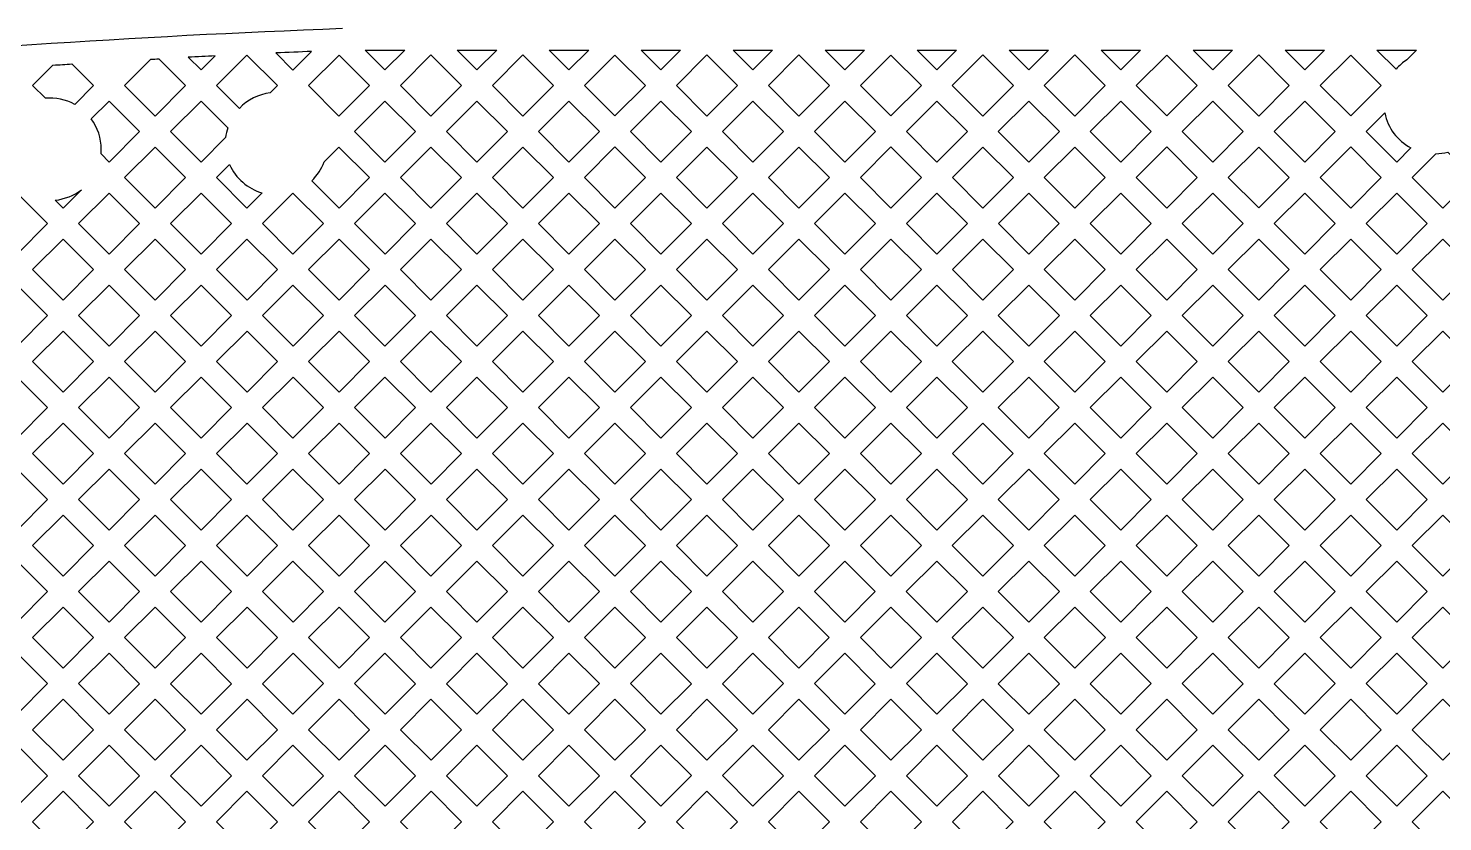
# Model space of a CAD drawing. Extents: x 3103 to 3424, y -52 to 175.
# Drawn here: x 3191.913 to 3196.829, y 44.675 to 47.432 of the extents above; entities that cross this region are included whole.
import ezdxf

# ---------------------------------------------------------------- set-up
doc = ezdxf.new("R2010")
doc.units = 0
doc.layers.add('gbr-dxf_layer0', color=7, linetype='Continuous')
doc.layers.add('備註', color=1, linetype='Continuous', lineweight=5)

msp = doc.modelspace()

# ---------------------------------------------------------------- linework, layer by layer
at = {"layer": 'gbr-dxf_layer0'}
for p, q in [((3193.0836, 47.3555), (3193.2209, 47.3555)), ((3193.4034, 47.3555), (3193.5407, 47.3555)), ((3193.7231, 47.3555), (3193.8605, 47.3555)), ((3194.0427, 47.3555), (3194.18, 47.3555)), ((3194.3625, 47.3555), (3194.4998, 47.3555)), ((3194.6823, 47.3555), (3194.8196, 47.3555)), ((3195.0018, 47.3555), (3195.1391, 47.3555)), ((3195.3216, 47.3555), (3195.4589, 47.3555)), ((3195.6414, 47.3555), (3195.7787, 47.3555)), ((3195.9609, 47.3555), (3196.0982, 47.3555)), ((3196.2807, 47.3555), (3196.418, 47.3555)), ((3196.6002, 47.3555), (3196.7376, 47.3555))]:
    msp.add_line(p, q, dxfattribs=at)
at = {"layer": 'gbr-dxf_layer0', "linetype": 'Continuous'}
for points in [[(3208.9481, 47.5335), (3193.0032, 47.5335, 0.034711), (3187.7407, 46.9666), (3187.2288, 46.8407)], [(3187.7629, 46.8672, -0.005971), (3188.6594, 47.0162, -0.144511), (3188.6808, 47.0133, -0.142764), (3188.7001, 47.0223, -0.028419), (3193.0044, 47.4316)], [(3196.7376, 47.3555), (3196.7046, 47.3225, 0.071685), (3196.6665, 47.2892), (3196.6002, 47.3555)]]:
    msp.add_lwpolyline(points, format="xyb", dxfattribs=at)
for points in [[(3192.8971, 47.3511), (3192.8326, 47.2867), (3192.7734, 47.3459)], [(3193.2209, 47.3555), (3193.1523, 47.2868), (3193.0836, 47.3555)], [(3193.5407, 47.3555), (3193.472, 47.2868), (3193.4034, 47.3555)], [(3193.8605, 47.3555), (3193.7918, 47.2868), (3193.7231, 47.3555)], [(3194.18, 47.3555), (3194.1114, 47.2868), (3194.0427, 47.3555)], [(3194.4998, 47.3555), (3194.4311, 47.2868), (3194.3625, 47.3555)], [(3194.8196, 47.3555), (3194.7509, 47.2868), (3194.6823, 47.3555)], [(3195.1391, 47.3555), (3195.0705, 47.2868), (3195.0018, 47.3555)], [(3195.4589, 47.3555), (3195.3902, 47.2868), (3195.3216, 47.3555)], [(3195.7787, 47.3555), (3195.71, 47.2868), (3195.6414, 47.3555)], [(3196.0982, 47.3555), (3196.0296, 47.2868), (3195.9609, 47.3555)], [(3196.418, 47.3555), (3196.3493, 47.2868), (3196.2807, 47.3555)], [(3192.5621, 47.3359), (3192.5129, 47.2868), (3192.4685, 47.3312)], [(3192.097, 46.8708), (3192.0334, 46.8072), (3192.006, 46.8346)]]:
    msp.add_lwpolyline(points, dxfattribs=at)
for points in [[(3191.9275, 47.2329), (3191.9983, 47.3037, -0.000473), (3192.0643, 47.3079), (3192.1393, 47.2329), (3192.0738, 47.1674, 0.149745), (3191.9718, 47.1886)], [(3192.247, 47.2329), (3192.3383, 47.3241, -0.000274), (3192.3663, 47.3257), (3192.4591, 47.2329), (3192.353, 47.1269)], [(3192.5668, 47.2329), (3192.6727, 47.3388), (3192.7787, 47.2328), (3192.753, 47.2071, 0.173028), (3192.6462, 47.1535)], [(3192.1313, 47.1172), (3192.1931, 47.179), (3192.2992, 47.073), (3192.1933, 46.9671), (3192.1653, 46.9951, 0.023351), (3192.1661, 47.0115, 0.160429)], [(3192.4069, 47.073), (3192.5129, 47.179), (3192.6058, 47.0862, 0.049028), (3192.5982, 47.0523), (3192.5129, 46.967)], [(3196.563, 47.0731), (3196.6272, 47.1374, 0.223606), (3196.7181, 47.0162), (3196.669, 46.9671)], [(3192.8976, 46.9021, 0.112114), (3192.941, 46.9678), (3192.9924, 47.0191), (3193.0984, 46.9131), (3192.9925, 46.8072)], [(3196.7229, 46.9132), (3196.8052, 46.9956, 0.058902), (3196.8465, 47.0014), (3196.9348, 46.9131), (3196.8289, 46.8072)], [(3192.5668, 46.9131), (3192.6122, 46.9585, 0.221403), (3192.7253, 46.8598), (3192.6727, 46.8072)]]:
    msp.add_lwpolyline(points, format="xyb", close=True, dxfattribs=at)
for points in [[(3192.8865, 47.2328), (3192.9925, 47.3388), (3193.0984, 47.2329), (3192.9924, 47.1269)], [(3193.2061, 47.2329), (3193.3121, 47.3389), (3193.4182, 47.2329), (3193.3121, 47.1269)], [(3193.5259, 47.2329), (3193.6319, 47.3389), (3193.7379, 47.2329), (3193.6319, 47.1269)], [(3193.8457, 47.2329), (3193.9516, 47.3388), (3194.0575, 47.2329), (3193.9516, 47.127)], [(3194.1652, 47.2329), (3194.2712, 47.3389), (3194.3773, 47.2329), (3194.2712, 47.1269)], [(3194.485, 47.2329), (3194.591, 47.3389), (3194.697, 47.2329), (3194.591, 47.1269)], [(3194.8048, 47.2329), (3194.9107, 47.3388), (3195.0166, 47.2329), (3194.9107, 47.127)], [(3195.1243, 47.2329), (3195.2303, 47.3389), (3195.3364, 47.2329), (3195.2303, 47.1269)], [(3195.4441, 47.2329), (3195.5501, 47.3389), (3195.6561, 47.2329), (3195.5501, 47.1269)], [(3195.7639, 47.2329), (3195.8698, 47.3388), (3195.9757, 47.2329), (3195.8698, 47.127)], [(3196.0834, 47.2329), (3196.1895, 47.3389), (3196.2955, 47.2329), (3196.1895, 47.1269)], [(3196.4032, 47.2329), (3196.5091, 47.3388), (3196.615, 47.2329), (3196.5091, 47.127)], [(3193.0462, 47.073), (3193.1523, 47.179), (3193.2583, 47.073), (3193.1523, 46.967)], [(3193.366, 47.073), (3193.472, 47.179), (3193.578, 47.073), (3193.472, 46.967)], [(3193.6858, 47.073), (3193.7918, 47.179), (3193.8977, 47.0731), (3193.7917, 46.9671)], [(3194.0055, 47.0731), (3194.1114, 47.179), (3194.2174, 47.073), (3194.1115, 46.9671)], [(3194.3251, 47.073), (3194.4311, 47.179), (3194.5372, 47.073), (3194.4311, 46.967)], [(3194.6449, 47.073), (3194.7509, 47.179), (3194.8568, 47.0731), (3194.7508, 46.9671)], [(3194.9646, 47.0731), (3195.0705, 47.179), (3195.1765, 47.073), (3195.0706, 46.9671)], [(3195.2842, 47.073), (3195.3902, 47.179), (3195.4963, 47.073), (3195.3902, 46.967)], [(3195.604, 47.073), (3195.71, 47.179), (3195.8159, 47.0731), (3195.7099, 46.9671)], [(3195.9237, 47.0731), (3196.0296, 47.179), (3196.1356, 47.073), (3196.0297, 46.9671)], [(3196.2433, 47.073), (3196.3494, 47.179), (3196.4552, 47.0731), (3196.3492, 46.9671)], [(3192.2472, 46.9132), (3192.353, 47.0191), (3192.459, 46.9131), (3192.3532, 46.8072)], [(3193.2061, 46.9131), (3193.3121, 47.0191), (3193.4182, 46.9131), (3193.3122, 46.8071)], [(3193.5259, 46.9131), (3193.6319, 47.0191), (3193.7378, 46.9132), (3193.6318, 46.8072)], [(3193.8456, 46.9132), (3193.9516, 47.0193), (3194.0576, 46.9132), (3193.9516, 46.8072)], [(3194.1654, 46.9132), (3194.2712, 47.0191), (3194.3773, 46.9131), (3194.2714, 46.8072)], [(3194.485, 46.9131), (3194.591, 47.0191), (3194.6969, 46.9132), (3194.5909, 46.8072)], [(3194.8047, 46.9132), (3194.9107, 47.0193), (3195.0167, 46.9132), (3194.9107, 46.8072)], [(3195.1245, 46.9132), (3195.2303, 47.0191), (3195.3364, 46.9131), (3195.2305, 46.8072)], [(3195.4441, 46.9131), (3195.5501, 47.0191), (3195.656, 46.9132), (3195.55, 46.8072)], [(3195.7638, 46.9132), (3195.8698, 47.0193), (3195.9758, 46.9132), (3195.8698, 46.8072)], [(3196.0836, 46.9132), (3196.1895, 47.0191), (3196.2953, 46.9132), (3196.1895, 46.8074)], [(3196.4031, 46.9132), (3196.5091, 47.0193), (3196.6151, 46.9132), (3196.5091, 46.8072)], [(3191.7675, 46.7533), (3191.8735, 46.8594), (3191.9795, 46.7533), (3191.8735, 46.6473)], [(3192.0873, 46.7533), (3192.1933, 46.8594), (3192.2993, 46.7533), (3192.1933, 46.6473)], [(3192.407, 46.7533), (3192.5129, 46.8592), (3192.6188, 46.7533), (3192.5129, 46.6475)], [(3192.7266, 46.7533), (3192.8326, 46.8594), (3192.9386, 46.7533), (3192.8326, 46.6473)], [(3193.0464, 46.7533), (3193.1523, 46.8592), (3193.2583, 46.7532), (3193.1524, 46.6473)], [(3193.366, 46.7532), (3193.472, 46.8592), (3193.5779, 46.7533), (3193.4719, 46.6474)], [(3193.6857, 46.7533), (3193.7917, 46.8594), (3193.8977, 46.7533), (3193.7917, 46.6473)], [(3194.0055, 46.7533), (3194.1115, 46.8594), (3194.2175, 46.7533), (3194.1115, 46.6473)], [(3194.3253, 46.7533), (3194.4311, 46.8592), (3194.537, 46.7533), (3194.4311, 46.6475)], [(3194.6448, 46.7533), (3194.7508, 46.8594), (3194.8568, 46.7533), (3194.7508, 46.6473)], [(3194.9646, 46.7533), (3195.0706, 46.8594), (3195.1766, 46.7533), (3195.0706, 46.6473)], [(3195.2844, 46.7533), (3195.3902, 46.8592), (3195.4961, 46.7533), (3195.3902, 46.6475)], [(3195.6039, 46.7533), (3195.7099, 46.8594), (3195.8159, 46.7533), (3195.7099, 46.6473)], [(3195.9237, 46.7533), (3196.0297, 46.8594), (3196.1356, 46.7535), (3196.0296, 46.6475)], [(3196.2433, 46.7535), (3196.3492, 46.8594), (3196.4552, 46.7533), (3196.3493, 46.6475)], [(3196.563, 46.7533), (3196.669, 46.8594), (3196.775, 46.7533), (3196.669, 46.6473)], [(3191.9274, 46.5935), (3192.0334, 46.6995), (3192.1394, 46.5935), (3192.0334, 46.4874)], [(3192.2472, 46.5935), (3192.3532, 46.6995), (3192.4591, 46.5936), (3192.353, 46.4876)], [(3192.5668, 46.5936), (3192.6727, 46.6995), (3192.7787, 46.5935), (3192.6728, 46.4876)], [(3192.8865, 46.5935), (3192.9925, 46.6995), (3193.0985, 46.5935), (3192.9925, 46.4874)], [(3193.2063, 46.5935), (3193.3122, 46.6994), (3193.418, 46.5935), (3193.3121, 46.4876)], [(3193.5258, 46.5935), (3193.6318, 46.6995), (3193.7378, 46.5935), (3193.6318, 46.4875)], [(3193.8456, 46.5935), (3193.9516, 46.6995), (3194.0576, 46.5935), (3193.9516, 46.4874)], [(3194.1654, 46.5935), (3194.2714, 46.6995), (3194.3773, 46.5936), (3194.2712, 46.4876)], [(3194.485, 46.5936), (3194.5909, 46.6995), (3194.6969, 46.5935), (3194.591, 46.4876)], [(3194.8047, 46.5935), (3194.9107, 46.6995), (3195.0167, 46.5935), (3194.9107, 46.4874)], [(3195.1245, 46.5935), (3195.2305, 46.6995), (3195.3364, 46.5936), (3195.2303, 46.4876)], [(3195.4441, 46.5936), (3195.55, 46.6995), (3195.656, 46.5935), (3195.5501, 46.4876)], [(3195.7638, 46.5935), (3195.8698, 46.6995), (3195.9757, 46.5936), (3195.8697, 46.4876)], [(3196.0834, 46.5936), (3196.1895, 46.6996), (3196.2955, 46.5936), (3196.1895, 46.4876)], [(3196.4032, 46.5936), (3196.5091, 46.6995), (3196.6151, 46.5935), (3196.5092, 46.4876)], [(3196.7229, 46.5935), (3196.8289, 46.6995), (3196.9349, 46.5935), (3196.8289, 46.4874)], [(3191.7676, 46.4337), (3191.8735, 46.5396), (3191.9795, 46.4336), (3191.8736, 46.3277)], [(3192.0873, 46.4336), (3192.1933, 46.5396), (3192.2992, 46.4337), (3192.1931, 46.3277)], [(3192.4069, 46.4337), (3192.5129, 46.5397), (3192.6189, 46.4337), (3192.5129, 46.3277)], [(3192.7267, 46.4337), (3192.8326, 46.5396), (3192.9386, 46.4336), (3192.8327, 46.3277)], [(3193.0464, 46.4336), (3193.1524, 46.5396), (3193.2583, 46.4337), (3193.1522, 46.3277)], [(3193.366, 46.4337), (3193.4719, 46.5396), (3193.5779, 46.4336), (3193.472, 46.3277)], [(3193.6857, 46.4336), (3193.7917, 46.5396), (3193.8977, 46.4336), (3193.7917, 46.3276)], [(3194.0055, 46.4336), (3194.1115, 46.5396), (3194.2174, 46.4337), (3194.1114, 46.3277)], [(3194.3251, 46.4337), (3194.4311, 46.5397), (3194.5372, 46.4337), (3194.4311, 46.3277)], [(3194.6449, 46.4337), (3194.7508, 46.5396), (3194.8568, 46.4336), (3194.7509, 46.3277)], [(3194.9646, 46.4336), (3195.0706, 46.5396), (3195.1765, 46.4337), (3195.0705, 46.3277)], [(3195.2842, 46.4337), (3195.3902, 46.5397), (3195.4963, 46.4337), (3195.3902, 46.3277)], [(3195.604, 46.4337), (3195.7099, 46.5396), (3195.8158, 46.4337), (3195.7099, 46.3278)], [(3195.9235, 46.4337), (3196.0296, 46.5397), (3196.1356, 46.4337), (3196.0296, 46.3277)], [(3196.2433, 46.4337), (3196.3493, 46.5397), (3196.4554, 46.4337), (3196.3493, 46.3277)], [(3196.5631, 46.4337), (3196.669, 46.5396), (3196.775, 46.4336), (3196.6691, 46.3277)], [(3191.9275, 46.2738), (3192.0334, 46.3797), (3192.1393, 46.2738), (3192.0334, 46.1679)], [(3192.247, 46.2738), (3192.353, 46.3798), (3192.4591, 46.2738), (3192.353, 46.1678)], [(3192.5668, 46.2738), (3192.6728, 46.3798), (3192.7788, 46.2738), (3192.6728, 46.1678)], [(3192.8866, 46.2738), (3192.9925, 46.3797), (3193.0984, 46.2738), (3192.9925, 46.1679)], [(3193.2061, 46.2738), (3193.3121, 46.3798), (3193.4182, 46.2738), (3193.3121, 46.1678)], [(3193.5259, 46.2738), (3193.6318, 46.3797), (3193.7378, 46.2737), (3193.6319, 46.1678)], [(3193.8456, 46.2737), (3193.9516, 46.3797), (3194.0575, 46.2738), (3193.9515, 46.1678)], [(3194.1652, 46.2738), (3194.2712, 46.3798), (3194.3773, 46.2738), (3194.2712, 46.1678)], [(3194.485, 46.2738), (3194.591, 46.3798), (3194.697, 46.2738), (3194.591, 46.1678)], [(3194.8048, 46.2738), (3194.9107, 46.3797), (3195.0166, 46.2738), (3194.9107, 46.1679)], [(3195.1243, 46.2738), (3195.2303, 46.3798), (3195.3364, 46.2738), (3195.2303, 46.1678)], [(3195.4441, 46.2738), (3195.5501, 46.3798), (3195.656, 46.2739), (3195.55, 46.1679)], [(3195.7638, 46.2739), (3195.8697, 46.3798), (3195.9757, 46.2738), (3195.8698, 46.1679)], [(3196.0834, 46.2738), (3196.1895, 46.3798), (3196.2955, 46.2738), (3196.1895, 46.1678)], [(3196.4032, 46.2738), (3196.5092, 46.3798), (3196.6153, 46.2738), (3196.5092, 46.1678)], [(3196.723, 46.2738), (3196.8289, 46.3797), (3196.9348, 46.2738), (3196.8289, 46.1679)], [(3191.7676, 46.1139), (3191.8736, 46.2199), (3191.9795, 46.114), (3191.8735, 46.008)], [(3192.0873, 46.114), (3192.1931, 46.2199), (3192.2992, 46.1139), (3192.1933, 46.008)], [(3192.4069, 46.1139), (3192.5129, 46.2199), (3192.6189, 46.1139), (3192.5129, 46.0079)], [(3192.7267, 46.1139), (3192.8327, 46.2199), (3192.9386, 46.114), (3192.8326, 46.008)], [(3193.0464, 46.114), (3193.1522, 46.2199), (3193.2583, 46.1139), (3193.1524, 46.008)], [(3193.366, 46.1139), (3193.472, 46.2199), (3193.5781, 46.1139), (3193.472, 46.0079)], [(3193.6858, 46.1139), (3193.7917, 46.2198), (3193.8976, 46.1139), (3193.7917, 46.008)], [(3194.0054, 46.1139), (3194.1114, 46.2199), (3194.2174, 46.1139), (3194.1114, 46.0079)], [(3194.3251, 46.1139), (3194.4311, 46.2199), (3194.5372, 46.1139), (3194.4311, 46.0079)], [(3194.6449, 46.1139), (3194.7509, 46.2199), (3194.8568, 46.114), (3194.7508, 46.008)], [(3194.9646, 46.114), (3195.0705, 46.2199), (3195.1765, 46.1139), (3195.0706, 46.008)], [(3195.2842, 46.1139), (3195.3902, 46.2199), (3195.4961, 46.114), (3195.3901, 46.008)], [(3195.6039, 46.114), (3195.7099, 46.22), (3195.8159, 46.114), (3195.7099, 46.008)], [(3195.9237, 46.114), (3196.0296, 46.2199), (3196.1356, 46.1139), (3196.0297, 46.008)], [(3196.2433, 46.1139), (3196.3493, 46.2199), (3196.4554, 46.1139), (3196.3493, 46.0079)], [(3196.5631, 46.1139), (3196.6691, 46.2199), (3196.775, 46.114), (3196.669, 46.008)], [(3191.9274, 45.9541), (3192.0334, 46.0601), (3192.1394, 45.9541), (3192.0334, 45.8481)], [(3192.2472, 45.9541), (3192.353, 46.06), (3192.459, 45.954), (3192.3532, 45.8481)], [(3192.5668, 45.954), (3192.6728, 46.06), (3192.7787, 45.9541), (3192.6727, 45.8481)], [(3192.8865, 45.9541), (3192.9925, 46.0601), (3193.0985, 45.9541), (3192.9925, 45.8481)], [(3193.2063, 45.9541), (3193.3121, 46.06), (3193.4182, 45.954), (3193.3123, 45.8481)], [(3193.5259, 45.954), (3193.6319, 46.06), (3193.7378, 45.9541), (3193.6318, 45.8481)], [(3193.8456, 45.9541), (3193.9515, 46.06), (3194.0575, 45.954), (3193.9516, 45.8481)], [(3194.1653, 45.954), (3194.2712, 46.06), (3194.3773, 45.954), (3194.2713, 45.848)], [(3194.485, 45.954), (3194.591, 46.06), (3194.6969, 45.9541), (3194.5909, 45.8481)], [(3194.8047, 45.9541), (3194.9107, 46.0601), (3195.0167, 45.9541), (3194.9107, 45.8481)], [(3195.1245, 45.9541), (3195.2303, 46.06), (3195.3362, 45.9541), (3195.2303, 45.8482)], [(3195.444, 45.9541), (3195.55, 46.0601), (3195.656, 45.9541), (3195.55, 45.8481)], [(3195.7638, 45.9541), (3195.8698, 46.0601), (3195.9758, 45.9541), (3195.8698, 45.8481)], [(3196.0836, 45.9541), (3196.1895, 46.06), (3196.2955, 45.954), (3196.1896, 45.8481)], [(3196.4032, 45.954), (3196.5092, 46.06), (3196.6151, 45.9541), (3196.5091, 45.8481)], [(3196.7229, 45.9541), (3196.8289, 46.0601), (3196.9349, 45.9541), (3196.8289, 45.8481)], [(3191.7675, 45.7942), (3191.8735, 45.9003), (3191.9795, 45.7942), (3191.8735, 45.6882)], [(3192.0873, 45.7942), (3192.1933, 45.9003), (3192.2993, 45.7942), (3192.1933, 45.6882)], [(3192.407, 45.7942), (3192.5129, 45.9001), (3192.6188, 45.7942), (3192.5129, 45.6884)], [(3192.7266, 45.7942), (3192.8326, 45.9003), (3192.9386, 45.7942), (3192.8326, 45.6882)], [(3193.0464, 45.7942), (3193.1524, 45.9003), (3193.2584, 45.7942), (3193.1524, 45.6882)], [(3193.3661, 45.7942), (3193.472, 45.9001), (3193.5779, 45.7942), (3193.472, 45.6884)], [(3193.6857, 45.7942), (3193.7917, 45.9003), (3193.8977, 45.7942), (3193.7917, 45.6882)], [(3194.0055, 45.7942), (3194.1114, 45.9002), (3194.2174, 45.7941), (3194.1115, 45.6882)], [(3194.3252, 45.7942), (3194.4311, 45.9001), (3194.537, 45.7942), (3194.4311, 45.6883)], [(3194.6448, 45.7942), (3194.7508, 45.9003), (3194.8568, 45.7942), (3194.7508, 45.6882)], [(3194.9646, 45.7942), (3195.0706, 45.9003), (3195.1765, 45.7944), (3195.0705, 45.6884)], [(3195.2842, 45.7944), (3195.3901, 45.9003), (3195.4961, 45.7942), (3195.3902, 45.6884)], [(3195.6039, 45.7942), (3195.7099, 45.9003), (3195.8159, 45.7942), (3195.7099, 45.6882)], [(3195.9237, 45.7942), (3196.0297, 45.9003), (3196.1357, 45.7942), (3196.0297, 45.6882)], [(3196.2435, 45.7942), (3196.3494, 45.9001), (3196.4552, 45.7942), (3196.3493, 45.6884)], [(3196.563, 45.7942), (3196.669, 45.9003), (3196.775, 45.7942), (3196.669, 45.6882)], [(3191.9274, 45.6343), (3192.0334, 45.7404), (3192.1394, 45.6343), (3192.0334, 45.5283)], [(3192.2472, 45.6343), (3192.3532, 45.7404), (3192.459, 45.6345), (3192.353, 45.5285)], [(3192.5668, 45.6345), (3192.6727, 45.7404), (3192.7787, 45.6343), (3192.6728, 45.5285)], [(3192.8865, 45.6343), (3192.9925, 45.7404), (3193.0985, 45.6343), (3192.9925, 45.5283)], [(3193.2063, 45.6343), (3193.3123, 45.7404), (3193.4182, 45.6345), (3193.3121, 45.5285)], [(3193.5259, 45.6345), (3193.6318, 45.7404), (3193.7378, 45.6343), (3193.6319, 45.5285)], [(3193.8456, 45.6343), (3193.9516, 45.7404), (3194.0576, 45.6343), (3193.9516, 45.5283)], [(3194.1654, 45.6343), (3194.2713, 45.7403), (3194.3772, 45.6344), (3194.2712, 45.5285)], [(3194.4849, 45.6344), (3194.5909, 45.7404), (3194.6969, 45.6343), (3194.591, 45.5284)], [(3194.8047, 45.6343), (3194.9107, 45.7404), (3195.0166, 45.6345), (3194.9106, 45.5285)], [(3195.1243, 45.6345), (3195.2303, 45.7405), (3195.3364, 45.6345), (3195.2303, 45.5285)], [(3195.4441, 45.6345), (3195.55, 45.7404), (3195.656, 45.6343), (3195.5501, 45.5285)], [(3195.7638, 45.6343), (3195.8698, 45.7404), (3195.9758, 45.6343), (3195.8698, 45.5283)], [(3196.0836, 45.6343), (3196.1896, 45.7404), (3196.2955, 45.6345), (3196.1895, 45.5285)], [(3196.4032, 45.6345), (3196.5091, 45.7404), (3196.6151, 45.6343), (3196.5092, 45.5285)], [(3196.7229, 45.6343), (3196.8289, 45.7404), (3196.9348, 45.6345), (3196.8288, 45.5285)], [(3191.7676, 45.4746), (3191.8735, 45.5805), (3191.9795, 45.4745), (3191.8736, 45.3686)], [(3192.0873, 45.4745), (3192.1933, 45.5805), (3192.2992, 45.4746), (3192.1931, 45.3686)], [(3192.4069, 45.4746), (3192.5129, 45.5806), (3192.6189, 45.4746), (3192.5129, 45.3686)], [(3192.7267, 45.4746), (3192.8326, 45.5805), (3192.9386, 45.4745), (3192.8327, 45.3686)], [(3193.0464, 45.4745), (3193.1524, 45.5805), (3193.2583, 45.4746), (3193.1523, 45.3686)], [(3193.366, 45.4746), (3193.472, 45.5806), (3193.578, 45.4746), (3193.472, 45.3686)], [(3193.6858, 45.4746), (3193.7917, 45.5805), (3193.8977, 45.4745), (3193.7918, 45.3686)], [(3194.0055, 45.4745), (3194.1115, 45.5805), (3194.2174, 45.4746), (3194.1114, 45.3686)], [(3194.3251, 45.4746), (3194.4311, 45.5805), (3194.5371, 45.4745), (3194.4311, 45.3686)], [(3194.6448, 45.4745), (3194.7508, 45.5805), (3194.8567, 45.4746), (3194.7507, 45.3686)], [(3194.9644, 45.4746), (3195.0705, 45.5806), (3195.1765, 45.4746), (3195.0705, 45.3686)], [(3195.2842, 45.4746), (3195.3902, 45.5806), (3195.4963, 45.4746), (3195.3902, 45.3686)], [(3195.604, 45.4746), (3195.7099, 45.5805), (3195.8159, 45.4745), (3195.71, 45.3686)], [(3195.9237, 45.4745), (3196.0297, 45.5805), (3196.1356, 45.4746), (3196.0296, 45.3686)], [(3196.2433, 45.4746), (3196.3493, 45.5806), (3196.4554, 45.4746), (3196.3493, 45.3686)], [(3196.5631, 45.4746), (3196.669, 45.5805), (3196.7749, 45.4746), (3196.669, 45.3687)], [(3191.9275, 45.3147), (3192.0334, 45.4206), (3192.1393, 45.3147), (3192.0334, 45.2088)], [(3192.247, 45.3147), (3192.353, 45.4207), (3192.459, 45.3147), (3192.353, 45.2087)], [(3192.5668, 45.3147), (3192.6728, 45.4207), (3192.7788, 45.3147), (3192.6728, 45.2087)], [(3192.8866, 45.3147), (3192.9925, 45.4206), (3193.0984, 45.3147), (3192.9925, 45.2088)], [(3193.2061, 45.3147), (3193.3121, 45.4207), (3193.4182, 45.3147), (3193.3121, 45.2087)], [(3193.5259, 45.3147), (3193.6319, 45.4207), (3193.7379, 45.3147), (3193.6319, 45.2087)], [(3193.8457, 45.3147), (3193.9516, 45.4206), (3194.0575, 45.3147), (3193.9516, 45.2088)], [(3194.1652, 45.3147), (3194.2712, 45.4207), (3194.3773, 45.3147), (3194.2712, 45.2087)], [(3194.485, 45.3147), (3194.591, 45.4206), (3194.6968, 45.3147), (3194.5909, 45.2088)], [(3194.8046, 45.3147), (3194.9106, 45.4207), (3195.0166, 45.3147), (3194.9106, 45.2087)], [(3195.1243, 45.3147), (3195.2303, 45.4207), (3195.3364, 45.3147), (3195.2304, 45.2087)], [(3195.4441, 45.3147), (3195.5501, 45.4207), (3195.6562, 45.3147), (3195.5501, 45.2087)], [(3195.7639, 45.3147), (3195.8698, 45.4206), (3195.9757, 45.3147), (3195.8698, 45.2088)], [(3196.0834, 45.3147), (3196.1895, 45.4207), (3196.2955, 45.3147), (3196.1895, 45.2087)], [(3196.4032, 45.3147), (3196.5092, 45.4207), (3196.6151, 45.3148), (3196.5091, 45.2088)], [(3196.7229, 45.3148), (3196.8288, 45.4207), (3196.9348, 45.3147), (3196.8289, 45.2088)], [(3191.7676, 45.1548), (3191.8736, 45.2608), (3191.9795, 45.1549), (3191.8735, 45.0489)], [(3192.0873, 45.1549), (3192.1931, 45.2608), (3192.2992, 45.1548), (3192.1933, 45.0489)], [(3192.4069, 45.1548), (3192.5129, 45.2608), (3192.6189, 45.1548), (3192.5129, 45.0488)], [(3192.7267, 45.1548), (3192.8327, 45.2608), (3192.9386, 45.1549), (3192.8326, 45.0489)], [(3193.0464, 45.1549), (3193.1522, 45.2608), (3193.2583, 45.1548), (3193.1524, 45.0489)], [(3193.366, 45.1548), (3193.472, 45.2608), (3193.578, 45.1548), (3193.472, 45.0488)], [(3193.6858, 45.1548), (3193.7918, 45.2608), (3193.8977, 45.1549), (3193.7917, 45.0489)], [(3194.0055, 45.1549), (3194.1114, 45.2608), (3194.2174, 45.1548), (3194.1115, 45.0489)], [(3194.3251, 45.1548), (3194.4311, 45.2608), (3194.537, 45.1549), (3194.431, 45.0489)], [(3194.6448, 45.1549), (3194.7507, 45.2609), (3194.8567, 45.1548), (3194.7508, 45.0489)], [(3194.9645, 45.1549), (3195.0705, 45.2608), (3195.1765, 45.1548), (3195.0705, 45.0488)], [(3195.2842, 45.1548), (3195.3902, 45.2608), (3195.4963, 45.1548), (3195.3902, 45.0488)], [(3195.604, 45.1548), (3195.71, 45.2608), (3195.8159, 45.1549), (3195.7099, 45.0489)], [(3195.9237, 45.1549), (3196.0296, 45.2608), (3196.1356, 45.1548), (3196.0297, 45.0489)], [(3196.2433, 45.1548), (3196.3493, 45.2608), (3196.4552, 45.1549), (3196.3492, 45.0489)], [(3196.563, 45.1549), (3196.669, 45.2609), (3196.775, 45.1549), (3196.669, 45.0489)], [(3191.9274, 44.995), (3192.0334, 45.101), (3192.1394, 44.995), (3192.0334, 44.889)], [(3192.2471, 44.995), (3192.353, 45.1009), (3192.4591, 44.9949), (3192.3532, 44.889)], [(3192.5668, 44.9949), (3192.6728, 45.1009), (3192.7787, 44.995), (3192.6727, 44.889)], [(3192.8865, 44.995), (3192.9925, 45.101), (3193.0985, 44.995), (3192.9925, 44.889)], [(3193.2063, 44.995), (3193.3121, 45.1009), (3193.4182, 44.9949), (3193.3123, 44.889)], [(3193.5259, 44.9949), (3193.6319, 45.1009), (3193.7378, 44.995), (3193.6318, 44.889)], [(3193.8456, 44.995), (3193.9516, 45.101), (3194.0576, 44.995), (3193.9516, 44.889)], [(3194.1654, 44.995), (3194.2712, 45.1009), (3194.3771, 44.995), (3194.2712, 44.8891)], [(3194.4849, 44.995), (3194.5909, 45.101), (3194.6969, 44.995), (3194.5909, 44.889)], [(3194.8047, 44.995), (3194.9106, 45.101), (3195.0166, 44.995), (3194.9107, 44.889)], [(3195.1244, 44.995), (3195.2304, 45.1009), (3195.3364, 44.9949), (3195.2304, 44.889)], [(3195.4441, 44.9949), (3195.5501, 45.1009), (3195.656, 44.995), (3195.55, 44.889)], [(3195.7638, 44.995), (3195.8698, 45.101), (3195.9758, 44.995), (3195.8698, 44.889)], [(3196.0836, 44.995), (3196.1895, 45.1009), (3196.2953, 44.995), (3196.1895, 44.8891)], [(3196.4031, 44.995), (3196.5091, 45.101), (3196.6151, 44.995), (3196.5091, 44.889)], [(3196.7229, 44.995), (3196.8289, 45.101), (3196.9349, 44.995), (3196.8289, 44.889)], [(3191.7675, 44.8352), (3191.8735, 44.9412), (3191.9795, 44.8351), (3191.8735, 44.7292)], [(3192.0873, 44.8351), (3192.1933, 44.9412), (3192.2993, 44.8351), (3192.1933, 44.7291)], [(3192.407, 44.8351), (3192.5129, 44.941), (3192.6188, 44.8351), (3192.5129, 44.7293)], [(3192.7266, 44.8351), (3192.8326, 44.9412), (3192.9386, 44.8351), (3192.8326, 44.7291)], [(3193.0464, 44.8351), (3193.1524, 44.9412), (3193.2584, 44.8351), (3193.1524, 44.7291)], [(3193.3661, 44.8351), (3193.472, 44.941), (3193.5779, 44.8351), (3193.472, 44.7293)], [(3193.6857, 44.8351), (3193.7917, 44.9412), (3193.8977, 44.8351), (3193.7917, 44.7291)], [(3194.0055, 44.8351), (3194.1115, 44.9411), (3194.2174, 44.8353), (3194.1114, 44.7293)], [(3194.3251, 44.8353), (3194.431, 44.9411), (3194.537, 44.8351), (3194.4311, 44.7293)], [(3194.6448, 44.8351), (3194.7508, 44.9412), (3194.8568, 44.8351), (3194.7508, 44.7291)], [(3194.9646, 44.8351), (3195.0705, 44.9411), (3195.1765, 44.8351), (3195.0706, 44.7291)], [(3195.2843, 44.8351), (3195.3902, 44.941), (3195.4961, 44.8351), (3195.3902, 44.7292)], [(3195.6039, 44.8351), (3195.7099, 44.9412), (3195.8159, 44.8351), (3195.7099, 44.7291)], [(3195.9237, 44.8351), (3196.0297, 44.9412), (3196.1356, 44.8353), (3196.0296, 44.7293)], [(3196.2433, 44.8353), (3196.3492, 44.9411), (3196.4552, 44.8351), (3196.3493, 44.7293)], [(3196.563, 44.8351), (3196.669, 44.9411), (3196.775, 44.8351), (3196.669, 44.7291)], [(3191.9274, 44.6753), (3192.0334, 44.7813), (3192.1394, 44.6752), (3192.0334, 44.5693)], [(3192.2472, 44.6752), (3192.3532, 44.7813), (3192.4591, 44.6754), (3192.353, 44.5694)], [(3192.5668, 44.6754), (3192.6727, 44.7813), (3192.7787, 44.6752), (3192.6728, 44.5694)], [(3192.8865, 44.6752), (3192.9925, 44.7813), (3193.0985, 44.6752), (3192.9925, 44.5692)], [(3193.2063, 44.6752), (3193.3123, 44.7813), (3193.4182, 44.6754), (3193.3121, 44.5694)], [(3193.5259, 44.6754), (3193.6318, 44.7813), (3193.7378, 44.6752), (3193.6319, 44.5694)], [(3193.8456, 44.6752), (3193.9516, 44.7813), (3194.0575, 44.6754), (3193.9515, 44.5694)], [(3194.1652, 44.6754), (3194.2712, 44.7814), (3194.3773, 44.6754), (3194.2712, 44.5694)], [(3194.485, 44.6754), (3194.5909, 44.7813), (3194.6969, 44.6752), (3194.591, 44.5694)], [(3194.8047, 44.6752), (3194.9107, 44.7813), (3195.0167, 44.6752), (3194.9107, 44.5692)], [(3195.1245, 44.6752), (3195.2304, 44.7812), (3195.3363, 44.6753), (3195.2303, 44.5694)], [(3195.4441, 44.6753), (3195.55, 44.7813), (3195.656, 44.6752), (3195.5501, 44.5693)], [(3195.7638, 44.6752), (3195.8698, 44.7813), (3195.9757, 44.6754), (3195.8697, 44.5694)], [(3196.0834, 44.6754), (3196.1895, 44.7814), (3196.2955, 44.6754), (3196.1895, 44.5694)], [(3196.4032, 44.6754), (3196.5091, 44.7813), (3196.6151, 44.6752), (3196.5092, 44.5694)], [(3196.7229, 44.6752), (3196.8289, 44.7813), (3196.9348, 44.6754), (3196.8288, 44.5694)]]:
    msp.add_lwpolyline(points, close=True, dxfattribs=at)
at = {"layer": 'gbr-dxf_layer0'}
for centre, radius, start, end in [((3194.4499, 9.3926), 38.2445, 92.17131, 100.12588), ((3194.4501, 9.3926), 37.9903, 92.34287, 92.52959), ((3194.4508, 9.3926), 37.9903, 92.84965, 92.99092), ((3191.9883, 47.0115), 0.1778, 275.7109, 307.68)]:
    msp.add_arc(centre, radius, start, end, dxfattribs=at)
at = {"layer": '備註', "linetype": 'Continuous'}
msp.add_circle((3191.5136, 47.7132), 0.4119, dxfattribs=at)

doc.saveas('drawing.dxf')
